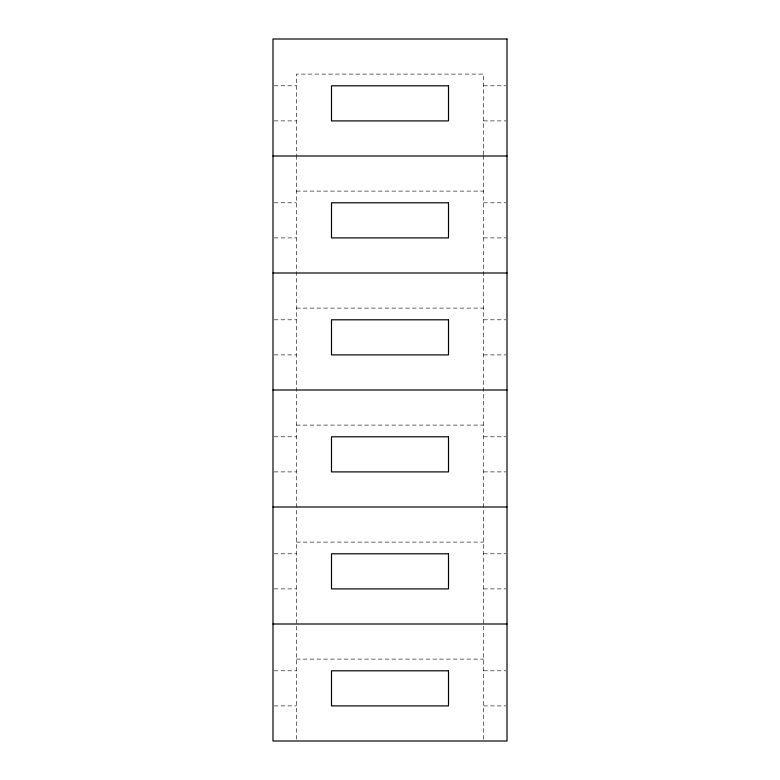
<?xml version="1.0" encoding="UTF-8"?>
<svg xmlns="http://www.w3.org/2000/svg" width="780" height="780" viewBox="0 0 780 780"><rect width="100%" height="100%" fill="white"/><g stroke="black" fill="none" stroke-linecap="round" stroke-linejoin="round"><path stroke-width="0.58" stroke-dasharray="3.9 2.92" d="M274.17 85.8L296.4 85.8M483.6 85.8L505.83 85.8M274.17 120.9L296.4 120.9M483.6 120.9L505.83 120.9M296.4 191.1L483.6 191.1M274.17 202.8L296.4 202.8M483.6 202.8L505.83 202.8M274.17 237.9L296.4 237.9M483.6 237.9L505.83 237.9M296.4 308.1L483.6 308.1M274.17 319.8L296.4 319.8M483.6 319.8L505.83 319.8M274.17 354.9L296.4 354.9M483.6 354.9L505.83 354.9M296.4 425.1L483.6 425.1M274.17 436.8L296.4 436.8M483.6 436.8L505.83 436.8M274.17 471.9L296.4 471.9M483.6 471.9L505.83 471.9M296.4 542.1L483.6 542.1M274.17 553.8L296.4 553.8M483.6 553.8L505.83 553.8M274.17 588.9L296.4 588.9M483.6 588.9L505.83 588.9M296.4 659.1L483.6 659.1M274.17 670.8L296.4 670.8M483.6 670.8L505.83 670.8M274.17 705.9L296.4 705.9M483.6 705.9L505.83 705.9M483.6 154.918L483.6 74.1L296.4 74.1L296.4 154.918M483.6 155.639L483.6 739.791M296.4 155.639L296.4 739.791"/><path stroke-width="1.17" d="M273 156L507 156M273 273L507 273M273 390L507 390M273 507L507 507M273 624L507 624M507 39L273 39L273 741L507 741L507 39M448.5 85.8L331.5 85.8L331.5 120.9L448.5 120.9L448.5 85.8M448.5 202.8L331.5 202.8L331.5 237.9L448.5 237.9L448.5 202.8M448.5 319.8L331.5 319.8L331.5 354.9L448.5 354.9L448.5 319.8M448.5 436.8L331.5 436.8L331.5 471.9L448.5 471.9L448.5 436.8M448.5 553.8L331.5 553.8L331.5 588.9L448.5 588.9L448.5 553.8M448.5 670.8L331.5 670.8L331.5 705.9L448.5 705.9L448.5 670.8"/></g></svg>
